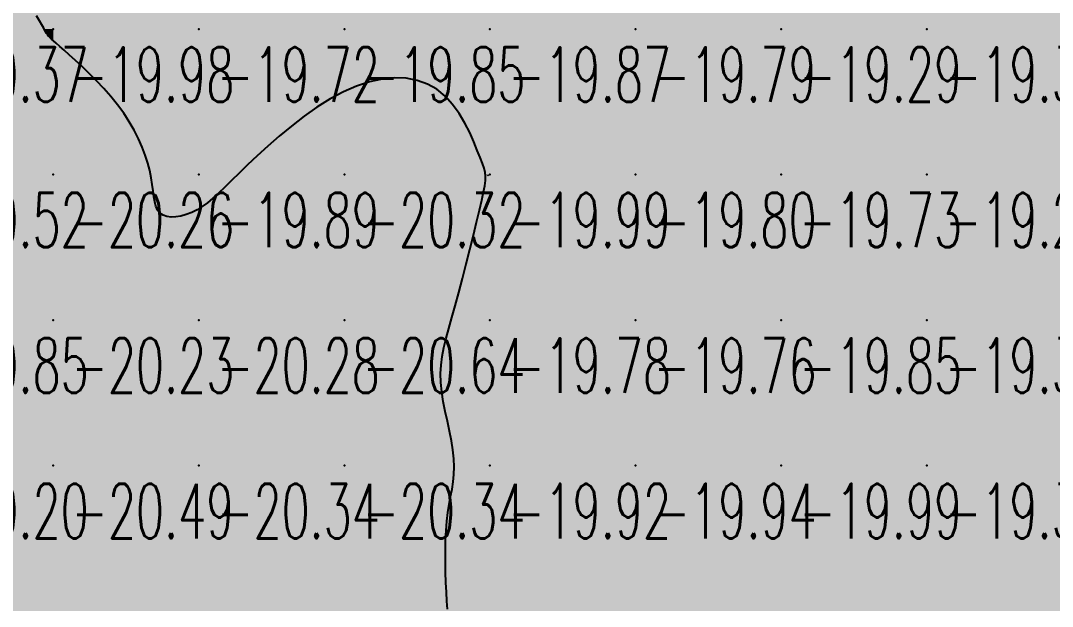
# Model space of a CAD drawing. Header units: millimetres. Extents: x 88261 to 90953, y 390274 to 392322.
# Drawn here: x 89088 to 89158.9, y 391747.6 to 391787.8 of the extents above; entities that cross this region are included whole.
import ezdxf
from ezdxf.enums import TextEntityAlignment as Align

# ---------------------------------------------------------------- set-up
doc = ezdxf.new("R2010")
doc.units = ezdxf.units.MM
doc.header["$LTSCALE"] = 25
for name, color, linetype in [('CN_04_00', 242, 'Continuous'), ('COTEAlt', 7, 'Continuous'), ('TN_COLORIAGE', 7, 'Continuous')]:
    doc.layers.add(name, color=color, linetype=linetype)
doc.styles.add('Simplex 1.0', font='Simplex.shx', dxfattribs={"width": 0.99, "height": 2.5})
doc.styles.get("Standard").update_dxf_attribs({"font": 'times.ttf'})

# ---------------------------------------------------------------- blocks, each defined once
blk = doc.blocks.new('COTE')
at = {"color": 0}
blk.add_point((0, 0), dxfattribs=at)
at = {"layer": 'COTEAlt'}
blk.add_attdef('ALT', text='', height=3.75, dxfattribs=at).set_placement((1.25, -1.25), align=Align.TOP_LEFT)

msp = doc.modelspace()

# ---------------------------------------------------------------- linework, layer by layer
at = {"layer": 'CN_04_00', "elevation": -20, "flags": 128}
msp.add_lwpolyline([(89117.333, 391747.376), (89117.294, 391747.932), (89117.258, 391748.55), (89117.227, 391749.217), (89117.202, 391749.919), (89117.188, 391750.641), (89117.186, 391751.368), (89117.2, 391752.084), (89117.233, 391752.775), (89117.287, 391753.425), (89117.364, 391754.025), (89117.455, 391754.581), (89117.551, 391755.107), (89117.643, 391755.614), (89117.722, 391756.116), (89117.776, 391756.625), (89117.798, 391757.153), (89117.778, 391757.713), (89117.709, 391758.314), (89117.602, 391758.949), (89117.469, 391759.609), (89117.323, 391760.285), (89117.177, 391760.966), (89117.046, 391761.644), (89116.941, 391762.307), (89116.876, 391762.947), (89116.861, 391763.558), (89116.894, 391764.152), (89116.972, 391764.744), (89117.088, 391765.35), (89117.24, 391765.985), (89117.422, 391766.666), (89117.629, 391767.409), (89117.858, 391768.228), (89118.104, 391769.132), (89118.358, 391770.099), (89118.616, 391771.097), (89118.869, 391772.095), (89119.11, 391773.064), (89119.332, 391773.973), (89119.528, 391774.79), (89119.692, 391775.486), (89119.816, 391776.041), (89119.901, 391776.475), (89119.946, 391776.823), (89119.951, 391777.117), (89119.916, 391777.389), (89119.841, 391777.671), (89119.727, 391777.998), (89119.573, 391778.4), (89119.379, 391778.901), (89119.142, 391779.483), (89118.858, 391780.118), (89118.523, 391780.777), (89118.134, 391781.432), (89117.686, 391782.056), (89117.177, 391782.62), (89116.602, 391783.096), (89115.96, 391783.461), (89115.256, 391783.712), (89114.498, 391783.851), (89113.695, 391783.879), (89112.855, 391783.8), (89111.984, 391783.614), (89111.092, 391783.324), (89110.187, 391782.931), (89109.276, 391782.441), (89108.369, 391781.87), (89107.477, 391781.24), (89106.611, 391780.57), (89105.78, 391779.88), (89104.995, 391779.191), (89104.267, 391778.524), (89103.605, 391777.898), (89103.017, 391777.33), (89102.494, 391776.82), (89102.027, 391776.366), (89101.604, 391775.964), (89101.213, 391775.612), (89100.844, 391775.306), (89100.486, 391775.043), (89100.127, 391774.82), (89099.76, 391774.635), (89099.391, 391774.489), (89099.026, 391774.386), (89098.676, 391774.327), (89098.348, 391774.316), (89098.05, 391774.355), (89097.791, 391774.447), (89097.58, 391774.594), (89097.422, 391774.798), (89097.307, 391775.056), (89097.225, 391775.364), (89097.163, 391775.718), (89097.11, 391776.114), (89097.053, 391776.546), (89096.982, 391777.013), (89096.883, 391777.508), (89096.747, 391778.029), (89096.572, 391778.571), (89096.358, 391779.129), (89096.103, 391779.7), (89095.808, 391780.28), (89095.472, 391780.863), (89095.095, 391781.446), (89094.675, 391782.024), (89094.216, 391782.594), (89093.728, 391783.148), (89093.226, 391783.681), (89092.724, 391784.184), (89092.235, 391784.653), (89091.774, 391785.08), (89091.355, 391785.458), (89090.991, 391785.782), (89090.694, 391786.046), (89090.457, 391786.257), (89090.274, 391786.421), (89090.136, 391786.547), (89090.035, 391786.643), (89089.963, 391786.716), (89089.91, 391786.774), (89089.871, 391786.825), (89089.835, 391786.877), (89089.797, 391786.94), (89089.749, 391787.026), (89089.683, 391787.144), (89089.594, 391787.305), (89089.473, 391787.52), (89089.314, 391787.8), (89089.11, 391788.155)], dxfattribs=at)
at = {"layer": 'TN_COLORIAGE', "color": 213}
for points in [[(89089.668, 391787.239, -19.745), (89086.164, 391793.155, -19.745), (89090.249, 391787.239, -19.745), (89090.249, 391797.239, -19.745)], [(89091.403, 391788.393, -19.745), (89096.184, 391797.239, -19.745), (89090.249, 391787.239, -19.745), (89090.249, 391797.239, -19.745)], [(89100.249, 391787.239, -19.924), (89110.249, 391787.239, -19.924), (89110.249, 391797.239, -19.924)], [(89107.223, 391797.239, -19.725), (89100.249, 391793.355, -19.725), (89110.249, 391797.239, -19.725), (89100.249, 391787.239, -19.725)], [(89110.249, 391787.239, -19.943), (89120.249, 391787.239, -19.943), (89120.249, 391797.239, -19.943)], [(89110.249, 391797.239, -19.943), (89110.249, 391787.239, -19.943), (89120.249, 391797.239, -19.943)], [(89120.249, 391787.239, -19.754), (89130.249, 391787.239, -19.754), (89130.249, 391797.239, -19.754)], [(89120.249, 391797.239, -19.754), (89120.249, 391787.239, -19.754), (89130.249, 391797.239, -19.754)], [(89130.249, 391787.239, -19.451), (89140.249, 391787.239, -19.451), (89140.249, 391797.239, -19.451)], [(89130.249, 391797.239, -19.451), (89130.249, 391787.239, -19.451), (89140.249, 391797.239, -19.451)], [(89140.249, 391787.239, -19.47), (89150.249, 391787.239, -19.47), (89150.249, 391797.239, -19.47)], [(89140.249, 391797.239, -19.47), (89140.249, 391787.239, -19.47), (89150.249, 391797.239, -19.47)], [(89150.249, 391797.239, -19.428), (89150.249, 391787.239, -19.428), (89160.249, 391797.239, -19.428)], [(89150.249, 391787.239, -19.428), (89160.249, 391787.239, -19.428), (89160.249, 391797.239, -19.428)], [(89091.403, 391788.393, -19.725), (89100.249, 391793.355, -19.725), (89090.249, 391787.239, -19.725), (89100.249, 391787.239, -19.725)], [(89089.668, 391787.239, -19.977), (89089.827, 391786.818, -19.977), (89090.249, 391787.239, -19.977)], [(89090.249, 391786.439, -19.977), (89089.827, 391786.818, -19.977), (89090.249, 391787.239, -19.977)], [(89090.249, 391786.439, -19.725), (89095.126, 391782.117, -19.725), (89090.249, 391787.239, -19.725), (89100.249, 391787.239, -19.725)], [(89097.297, 391777.239, -19.725), (89095.126, 391782.117, -19.725), (89100.249, 391777.239, -19.725), (89100.249, 391787.239, -19.725)], [(89102.783, 391777.239, -19.845), (89110.249, 391784.003, -19.845), (89100.249, 391777.239, -19.845), (89110.249, 391787.239, -19.845)], [(89100.249, 391787.239, -19.845), (89100.249, 391777.239, -19.845), (89110.249, 391787.239, -19.845)], [(89117.342, 391784.333, -19.845), (89110.249, 391784.003, -19.845), (89120.249, 391787.239, -19.845), (89110.249, 391787.239, -19.845)], [(89119.994, 391777.239, -19.867), (89117.342, 391784.333, -19.867), (89120.249, 391777.239, -19.867), (89120.249, 391787.239, -19.867)], [(89120.249, 391777.239, -19.79), (89130.249, 391777.239, -19.79), (89130.249, 391787.239, -19.79)], [(89120.249, 391787.239, -19.79), (89120.249, 391777.239, -19.79), (89130.249, 391787.239, -19.79)], [(89130.249, 391777.239, -19.291), (89140.249, 391777.239, -19.291), (89140.249, 391787.239, -19.291)], [(89130.249, 391787.239, -19.291), (89130.249, 391777.239, -19.291), (89140.249, 391787.239, -19.291)], [(89140.249, 391777.239, -19.34), (89150.249, 391777.239, -19.34), (89150.249, 391787.239, -19.34)], [(89140.249, 391787.239, -19.34), (89140.249, 391777.239, -19.34), (89150.249, 391787.239, -19.34)], [(89150.249, 391777.239, -19.422), (89160.249, 391777.239, -19.422), (89160.249, 391787.239, -19.422)], [(89150.249, 391787.239, -19.422), (89150.249, 391777.239, -19.422), (89160.249, 391787.239, -19.422)], [(89096.984, 391773.975, -19.89), (89097.297, 391777.239, -19.89), (89100.249, 391777.239, -19.89)], [(89096.984, 391773.975, -19.89), (89100.249, 391774.426, -19.89), (89100.249, 391777.239, -19.89)], [(89100.249, 391774.426, -19.89), (89102.783, 391777.239, -19.89), (89100.249, 391777.239, -19.89)], [(89120.119, 391777.11, -19.778), (89117.68, 391767.239, -19.778), (89120.249, 391777.239, -19.778), (89120.249, 391767.239, -19.778)], [(89119.994, 391777.239, -19.992), (89120.119, 391777.11, -19.992), (89120.249, 391777.239, -19.992)], [(89120.249, 391767.239, -19.803), (89130.249, 391767.239, -19.803), (89130.249, 391777.239, -19.803)], [(89120.249, 391777.239, -19.803), (89120.249, 391767.239, -19.803), (89130.249, 391777.239, -19.803)], [(89130.249, 391767.239, -19.735), (89140.249, 391767.239, -19.735), (89140.249, 391777.239, -19.735)], [(89130.249, 391777.239, -19.735), (89130.249, 391767.239, -19.735), (89140.249, 391777.239, -19.735)], [(89140.249, 391777.239, -19.252), (89140.249, 391767.239, -19.252), (89150.249, 391777.239, -19.252)], [(89140.249, 391767.239, -19.252), (89150.249, 391767.239, -19.252), (89150.249, 391777.239, -19.252)], [(89150.249, 391767.239, -19.454), (89160.249, 391767.239, -19.454), (89160.249, 391777.239, -19.454)], [(89150.249, 391777.239, -19.454), (89150.249, 391767.239, -19.454), (89160.249, 391777.239, -19.454)], [(89118.332, 391757.239, -19.778), (89116.31, 391763.301, -19.778), (89120.249, 391757.239, -19.778), (89120.249, 391767.239, -19.778)], [(89116.31, 391763.301, -19.778), (89117.68, 391767.239, -19.778), (89120.249, 391767.239, -19.778)], [(89120.249, 391757.239, -19.762), (89130.249, 391757.239, -19.762), (89130.249, 391767.239, -19.762)], [(89120.249, 391767.239, -19.762), (89120.249, 391757.239, -19.762), (89130.249, 391767.239, -19.762)], [(89130.249, 391767.239, -19.848), (89130.249, 391757.239, -19.848), (89140.249, 391767.239, -19.848)], [(89130.249, 391757.239, -19.848), (89140.249, 391757.239, -19.848), (89140.249, 391767.239, -19.848)], [(89140.249, 391757.239, -19.338), (89150.249, 391757.239, -19.338), (89150.249, 391767.239, -19.338)], [(89140.249, 391767.239, -19.338), (89140.249, 391757.239, -19.338), (89150.249, 391767.239, -19.338)], [(89150.249, 391757.239, -19.415), (89160.249, 391757.239, -19.415), (89160.249, 391767.239, -19.415)], [(89150.249, 391767.239, -19.415), (89150.249, 391757.239, -19.415), (89160.249, 391767.239, -19.415)], [(89117.278, 391747.239, -19.919), (89117.028, 391754.018, -19.919), (89120.249, 391747.239, -19.919), (89120.249, 391757.239, -19.919)], [(89117.028, 391754.018, -19.919), (89118.332, 391757.239, -19.919), (89120.249, 391757.239, -19.919)], [(89120.249, 391747.239, -19.943), (89130.249, 391747.239, -19.943), (89130.249, 391757.239, -19.943)], [(89120.249, 391757.239, -19.943), (89120.249, 391747.239, -19.943), (89130.249, 391757.239, -19.943)], [(89130.249, 391747.239, -19.991), (89140.249, 391747.239, -19.991), (89140.249, 391757.239, -19.991)], [(89130.249, 391757.239, -19.991), (89130.249, 391747.239, -19.991), (89140.249, 391757.239, -19.991)], [(89140.249, 391747.239, -19.369), (89150.249, 391747.239, -19.369), (89150.249, 391757.239, -19.369)], [(89140.249, 391757.239, -19.369), (89140.249, 391747.239, -19.369), (89150.249, 391757.239, -19.369)], [(89150.249, 391757.239, -19.307), (89150.249, 391747.239, -19.307), (89160.249, 391757.239, -19.307)], [(89150.249, 391747.239, -19.307), (89160.249, 391747.239, -19.307), (89160.249, 391757.239, -19.307)]]:
    msp.add_solid(points, dxfattribs=at)
at = {"layer": 'TN_COLORIAGE', "color": 223}
for points in [[(89086.164, 391793.155, -20.37), (89089.668, 391787.239, -20.37), (89080.249, 391787.239, -20.37)], [(89080.249, 391777.239, -20), (89089.827, 391786.818, -20), (89080.249, 391787.239, -20), (89089.668, 391787.239, -20)], [(89080.249, 391777.239, -20), (89089.827, 391786.818, -20), (89090.249, 391777.239, -20), (89090.249, 391786.439, -20)], [(89095.126, 391782.117, -20.262), (89090.249, 391786.439, -20.262), (89090.249, 391777.239, -20.262)], [(89110.249, 391784.003, -20.323), (89102.783, 391777.239, -20.323), (89110.249, 391777.239, -20.323)], [(89117.342, 391784.333, -20.323), (89119.994, 391777.239, -20.323), (89110.249, 391777.239, -20.323)], [(89110.249, 391784.003, -20.323), (89117.342, 391784.333, -20.323), (89110.249, 391777.239, -20.323)], [(89095.126, 391782.117, -20.262), (89097.297, 391777.239, -20.262), (89090.249, 391777.239, -20.262)], [(89080.249, 391777.239, -20.262), (89080.249, 391767.239, -20.262), (89090.249, 391777.239, -20.262)], [(89080.249, 391767.239, -20.262), (89090.249, 391767.239, -20.262), (89090.249, 391777.239, -20.262)], [(89090.249, 391777.239, -20), (89097.297, 391777.239, -20), (89090.249, 391767.239, -20), (89096.984, 391773.975, -20)], [(89100.249, 391767.239, -20.323), (89110.249, 391767.239, -20.323), (89110.249, 391777.239, -20.323)], [(89110.249, 391777.239, -20), (89102.783, 391777.239, -20), (89100.249, 391767.239, -20), (89100.249, 391774.426, -20)], [(89110.249, 391767.239, -20), (89120.119, 391777.11, -20), (89110.249, 391777.239, -20), (89119.994, 391777.239, -20)], [(89117.68, 391767.239, -20.643), (89120.119, 391777.11, -20.643), (89110.249, 391767.239, -20.643)], [(89100.249, 391767.239, -20), (89100.249, 391774.426, -20), (89090.249, 391767.239, -20), (89096.984, 391773.975, -20)], [(89080.249, 391757.239, -20.227), (89090.249, 391757.239, -20.227), (89090.249, 391767.239, -20.227)], [(89080.249, 391767.239, -20.227), (89080.249, 391757.239, -20.227), (89090.249, 391767.239, -20.227)], [(89090.249, 391757.239, -20.281), (89100.249, 391757.239, -20.281), (89100.249, 391767.239, -20.281)], [(89090.249, 391767.239, -20.281), (89090.249, 391757.239, -20.281), (89100.249, 391767.239, -20.281)], [(89100.249, 391767.239, -20.643), (89100.249, 391757.239, -20.643), (89110.249, 391767.239, -20.643)], [(89100.249, 391757.239, -20.643), (89110.249, 391757.239, -20.643), (89110.249, 391767.239, -20.643)], [(89110.249, 391767.239, -20), (89117.68, 391767.239, -20), (89110.249, 391757.239, -20), (89116.31, 391763.301, -20)], [(89116.31, 391763.301, -20.342), (89118.332, 391757.239, -20.342), (89110.249, 391757.239, -20.342)], [(89090.249, 391757.239, -20), (89080.902, 391747.892, -20), (89080.249, 391757.239, -20), (89080.249, 391748.682, -20)], [(89090.249, 391747.239, -20), (89080.703, 391747.239, -20), (89090.249, 391757.239, -20), (89080.902, 391747.892, -20)], [(89090.249, 391757.239, -20.335), (89090.249, 391747.239, -20.335), (89100.249, 391757.239, -20.335)], [(89090.249, 391747.239, -20.335), (89100.249, 391747.239, -20.335), (89100.249, 391757.239, -20.335)], [(89100.249, 391747.239, -20.342), (89110.249, 391747.239, -20.342), (89110.249, 391757.239, -20.342)], [(89100.249, 391757.239, -20.342), (89100.249, 391747.239, -20.342), (89110.249, 391757.239, -20.342)], [(89110.249, 391757.239, -20), (89118.332, 391757.239, -20), (89110.249, 391747.239, -20), (89117.028, 391754.018, -20)], [(89117.028, 391754.018, -20.171), (89117.278, 391747.239, -20.171), (89110.249, 391747.239, -20.171)]]:
    msp.add_solid(points, dxfattribs=at)

# ---------------------------------------------------------------- block references
at = {"layer": 'COTEAlt'}
ref = msp.add_blockref('COTE', (89080.249, 391787.239), dxfattribs=at)
ref.add_attrib('ALT', '-20.37', dxfattribs={"height": 3.75, "style": 'Simplex 1.0', "width": 0.6}).set_placement((89081.499, 391785.989), align=Align.TOP_LEFT)
ref = msp.add_blockref('COTE', (89090.249, 391787.239), dxfattribs=at)
ref.add_attrib('ALT', '-19.98', dxfattribs={"height": 3.75, "style": 'Simplex 1.0', "width": 0.6}).set_placement((89091.499, 391785.989), align=Align.TOP_LEFT)
ref = msp.add_blockref('COTE', (89100.249, 391787.239), dxfattribs=at)
ref.add_attrib('ALT', '-19.72', dxfattribs={"height": 3.75, "style": 'Simplex 1.0', "width": 0.6}).set_placement((89101.499, 391785.989), align=Align.TOP_LEFT)
ref = msp.add_blockref('COTE', (89110.249, 391787.239), dxfattribs=at)
ref.add_attrib('ALT', '-19.85', dxfattribs={"height": 3.75, "style": 'Simplex 1.0', "width": 0.6}).set_placement((89111.499, 391785.989), align=Align.TOP_LEFT)
ref = msp.add_blockref('COTE', (89120.249, 391787.239), dxfattribs=at)
ref.add_attrib('ALT', '-19.87', dxfattribs={"height": 3.75, "style": 'Simplex 1.0', "width": 0.6}).set_placement((89121.499, 391785.989), align=Align.TOP_LEFT)
ref = msp.add_blockref('COTE', (89130.249, 391787.239), dxfattribs=at)
ref.add_attrib('ALT', '-19.79', dxfattribs={"height": 3.75, "style": 'Simplex 1.0', "width": 0.6}).set_placement((89131.499, 391785.989), align=Align.TOP_LEFT)
ref = msp.add_blockref('COTE', (89140.249, 391787.239), dxfattribs=at)
ref.add_attrib('ALT', '-19.29', dxfattribs={"height": 3.75, "style": 'Simplex 1.0', "width": 0.6}).set_placement((89141.499, 391785.989), align=Align.TOP_LEFT)
ref = msp.add_blockref('COTE', (89150.249, 391787.239), dxfattribs=at)
ref.add_attrib('ALT', '-19.34', dxfattribs={"height": 3.75, "style": 'Simplex 1.0', "width": 0.6}).set_placement((89151.499, 391785.989), align=Align.TOP_LEFT)
ref = msp.add_blockref('COTE', (89080.249, 391777.239), dxfattribs=at)
ref.add_attrib('ALT', '-20.52', dxfattribs={"height": 3.75, "style": 'Simplex 1.0', "width": 0.6}).set_placement((89081.499, 391775.989), align=Align.TOP_LEFT)
ref = msp.add_blockref('COTE', (89090.249, 391777.239), dxfattribs=at)
ref.add_attrib('ALT', '-20.26', dxfattribs={"height": 3.75, "style": 'Simplex 1.0', "width": 0.6}).set_placement((89091.499, 391775.989), align=Align.TOP_LEFT)
ref = msp.add_blockref('COTE', (89100.249, 391777.239), dxfattribs=at)
ref.add_attrib('ALT', '-19.89', dxfattribs={"height": 3.75, "style": 'Simplex 1.0', "width": 0.6}).set_placement((89101.499, 391775.989), align=Align.TOP_LEFT)
ref = msp.add_blockref('COTE', (89110.249, 391777.239), dxfattribs=at)
ref.add_attrib('ALT', '-20.32', dxfattribs={"height": 3.75, "style": 'Simplex 1.0', "width": 0.6}).set_placement((89111.499, 391775.989), align=Align.TOP_LEFT)
ref = msp.add_blockref('COTE', (89120.249, 391777.239), dxfattribs=at)
ref.add_attrib('ALT', '-19.99', dxfattribs={"height": 3.75, "style": 'Simplex 1.0', "width": 0.6}).set_placement((89121.499, 391775.989), align=Align.TOP_LEFT)
ref = msp.add_blockref('COTE', (89130.249, 391777.239), dxfattribs=at)
ref.add_attrib('ALT', '-19.80', dxfattribs={"height": 3.75, "style": 'Simplex 1.0', "width": 0.6}).set_placement((89131.499, 391775.989), align=Align.TOP_LEFT)
ref = msp.add_blockref('COTE', (89140.249, 391777.239), dxfattribs=at)
ref.add_attrib('ALT', '-19.73', dxfattribs={"height": 3.75, "style": 'Simplex 1.0', "width": 0.6}).set_placement((89141.499, 391775.989), align=Align.TOP_LEFT)
ref = msp.add_blockref('COTE', (89150.249, 391777.239), dxfattribs=at)
ref.add_attrib('ALT', '-19.25', dxfattribs={"height": 3.75, "style": 'Simplex 1.0', "width": 0.6}).set_placement((89151.499, 391775.989), align=Align.TOP_LEFT)
ref = msp.add_blockref('COTE', (89080.249, 391767.239), dxfattribs=at)
ref.add_attrib('ALT', '-20.85', dxfattribs={"height": 3.75, "style": 'Simplex 1.0', "width": 0.6}).set_placement((89081.499, 391765.989), align=Align.TOP_LEFT)
ref = msp.add_blockref('COTE', (89090.249, 391767.239), dxfattribs=at)
ref.add_attrib('ALT', '-20.23', dxfattribs={"height": 3.75, "style": 'Simplex 1.0', "width": 0.6}).set_placement((89091.499, 391765.989), align=Align.TOP_LEFT)
ref = msp.add_blockref('COTE', (89100.249, 391767.239), dxfattribs=at)
ref.add_attrib('ALT', '-20.28', dxfattribs={"height": 3.75, "style": 'Simplex 1.0', "width": 0.6}).set_placement((89101.499, 391765.989), align=Align.TOP_LEFT)
ref = msp.add_blockref('COTE', (89110.249, 391767.239), dxfattribs=at)
ref.add_attrib('ALT', '-20.64', dxfattribs={"height": 3.75, "style": 'Simplex 1.0', "width": 0.6}).set_placement((89111.499, 391765.989), align=Align.TOP_LEFT)
ref = msp.add_blockref('COTE', (89120.249, 391767.239), dxfattribs=at)
ref.add_attrib('ALT', '-19.78', dxfattribs={"height": 3.75, "style": 'Simplex 1.0', "width": 0.6}).set_placement((89121.499, 391765.989), align=Align.TOP_LEFT)
ref = msp.add_blockref('COTE', (89130.249, 391767.239), dxfattribs=at)
ref.add_attrib('ALT', '-19.76', dxfattribs={"height": 3.75, "style": 'Simplex 1.0', "width": 0.6}).set_placement((89131.499, 391765.989), align=Align.TOP_LEFT)
ref = msp.add_blockref('COTE', (89140.249, 391767.239), dxfattribs=at)
ref.add_attrib('ALT', '-19.85', dxfattribs={"height": 3.75, "style": 'Simplex 1.0', "width": 0.6}).set_placement((89141.499, 391765.989), align=Align.TOP_LEFT)
ref = msp.add_blockref('COTE', (89150.249, 391767.239), dxfattribs=at)
ref.add_attrib('ALT', '-19.34', dxfattribs={"height": 3.75, "style": 'Simplex 1.0', "width": 0.6}).set_placement((89151.499, 391765.989), align=Align.TOP_LEFT)
ref = msp.add_blockref('COTE', (89080.249, 391757.239), dxfattribs=at)
ref.add_attrib('ALT', '-20.20', dxfattribs={"height": 3.75, "style": 'Simplex 1.0', "width": 0.6}).set_placement((89081.499, 391755.989), align=Align.TOP_LEFT)
ref = msp.add_blockref('COTE', (89090.249, 391757.239), dxfattribs=at)
ref.add_attrib('ALT', '-20.49', dxfattribs={"height": 3.75, "style": 'Simplex 1.0', "width": 0.6}).set_placement((89091.499, 391755.989), align=Align.TOP_LEFT)
ref = msp.add_blockref('COTE', (89100.249, 391757.239), dxfattribs=at)
ref.add_attrib('ALT', '-20.34', dxfattribs={"height": 3.75, "style": 'Simplex 1.0', "width": 0.6}).set_placement((89101.499, 391755.989), align=Align.TOP_LEFT)
ref = msp.add_blockref('COTE', (89110.249, 391757.239), dxfattribs=at)
ref.add_attrib('ALT', '-20.34', dxfattribs={"height": 3.75, "style": 'Simplex 1.0', "width": 0.6}).set_placement((89111.499, 391755.989), align=Align.TOP_LEFT)
ref = msp.add_blockref('COTE', (89120.249, 391757.239), dxfattribs=at)
ref.add_attrib('ALT', '-19.92', dxfattribs={"height": 3.75, "style": 'Simplex 1.0', "width": 0.6}).set_placement((89121.499, 391755.989), align=Align.TOP_LEFT)
ref = msp.add_blockref('COTE', (89130.249, 391757.239), dxfattribs=at)
ref.add_attrib('ALT', '-19.94', dxfattribs={"height": 3.75, "style": 'Simplex 1.0', "width": 0.6}).set_placement((89131.499, 391755.989), align=Align.TOP_LEFT)
ref = msp.add_blockref('COTE', (89140.249, 391757.239), dxfattribs=at)
ref.add_attrib('ALT', '-19.99', dxfattribs={"height": 3.75, "style": 'Simplex 1.0', "width": 0.6}).set_placement((89141.499, 391755.989), align=Align.TOP_LEFT)
ref = msp.add_blockref('COTE', (89150.249, 391757.239), dxfattribs=at)
ref.add_attrib('ALT', '-19.37', dxfattribs={"height": 3.75, "style": 'Simplex 1.0', "width": 0.6}).set_placement((89151.499, 391755.989), align=Align.TOP_LEFT)

doc.saveas('drawing.dxf')
